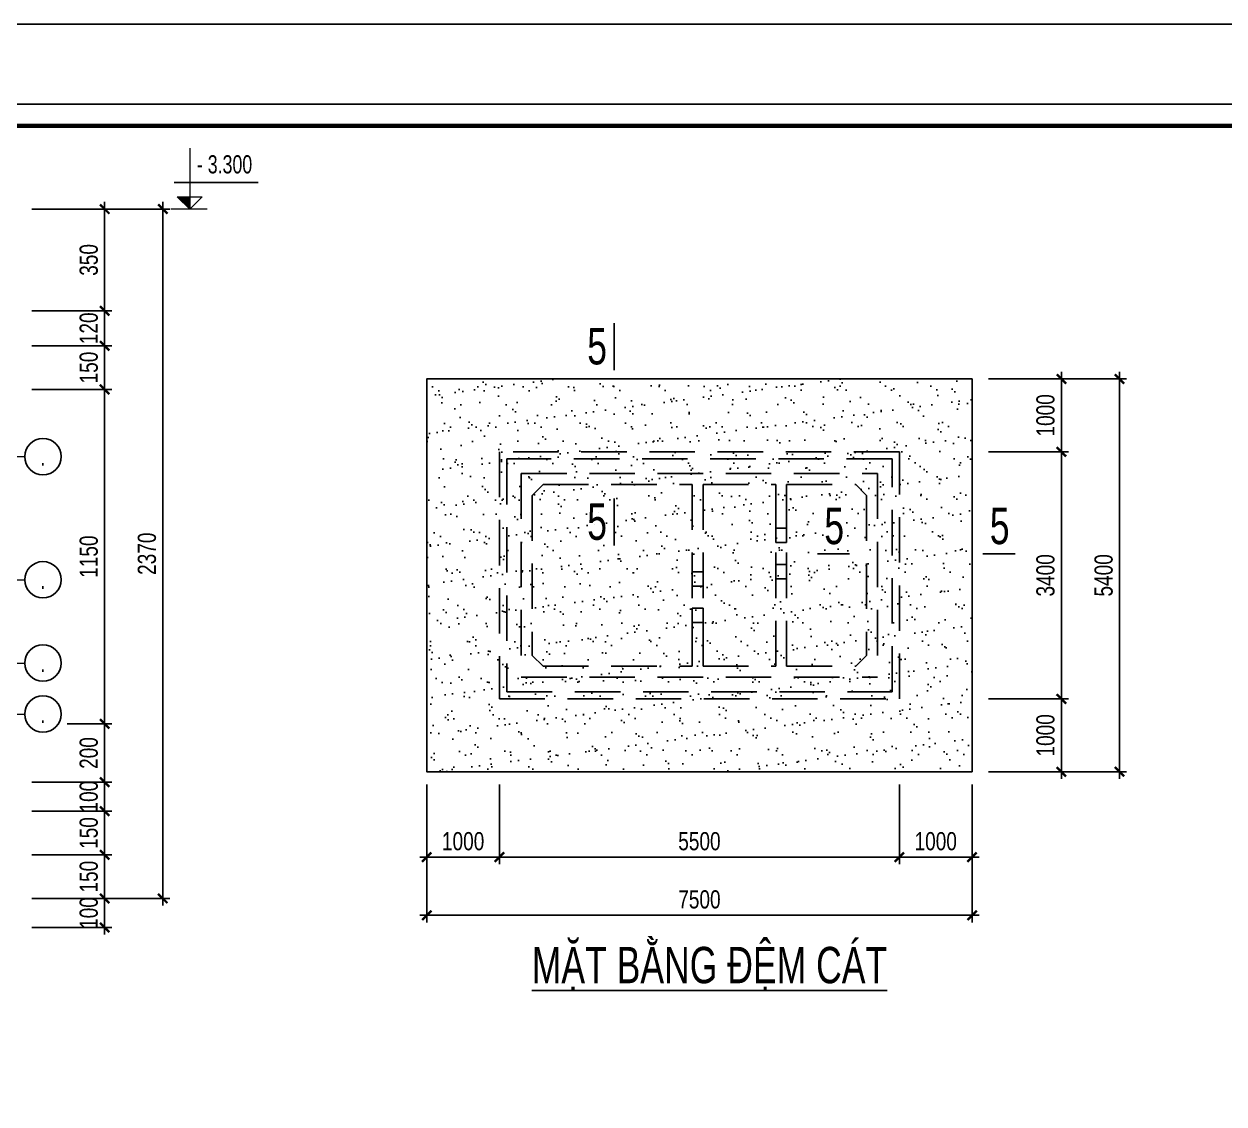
# Model space of a CAD drawing. Extents: x 1229855 to 1302267, y 1135177 to 1201195.
# Drawn here: x 1287075 to 1295328, y 1157452 to 1164877 of the extents above; entities that cross this region are included whole.
import ezdxf
from ezdxf.enums import TextEntityAlignment as Align

# ---------------------------------------------------------------- set-up
doc = ezdxf.new("R2010")
doc.units = 0
doc.header["$LTSCALE"] = 25
doc.header["$MEASUREMENT"] = 0
doc.header["$PDMODE"] = 98
doc.linetypes.add('HIDDEN', pattern=[0.375, 0.25, -0.125])
doc.layers.get('0').update_dxf_attribs({"linetype": 'CONTINUOUS'})
doc.layers.get('DEFPOINTS').update_dxf_attribs({"linetype": 'CONTINUOUS'})
for name, color, linetype in [('02.CDC.DIM', 1, 'CONTINUOUS'), ('CDC-KHUNGTEN', 7, 'CONTINUOUS'), ('CDC.02.DIM', 1, 'CONTINUOUS'), ('CDC.03.BORDER', 3, 'CONTINUOUS'), ('CDC.04.HIDDEN', 8, 'HIDDEN'), ('CDC.06.TEXT', 2, 'CONTINUOUS'), ('CDC.10.HATCH', 251, 'CONTINUOUS'), ('CDC.14.STEELNUM', 3, 'CONTINUOUS')]:
    doc.layers.add(name, color=color, linetype=linetype)
doc.layers.add('KCS_CHI', color=1, linetype='CONTINUOUS', lineweight=15)
doc.styles.add('1', font='arial.ttf', dxfattribs={"width": 0.75})
doc.styles.add('KCS_SMTEXT', font='arial.ttf', dxfattribs={"width": 0.7})
doc.dimstyles.new('DX2', dxfattribs={"dimscale": 0.5, "dimtxt": 250, "dimasz": 0.8, "dimexe": 0, "dimexo": 0, "dimgap": 90, "dimtad": 1, "dimdec": 0, "dimzin": 13, "dimdsep": 46, "dimtxsty": '1', "dimblk1": 'CHEO', "dimblk2": 'CHEO', "dimsah": 1, "dimcen": 0, "dimclrd": 256, "dimclre": 256, "dimclrt": 2, "dimadec": 0, "dimazin": 0, "dimtfac": 1, "dimtdec": 0, "dimtix": 1, "dimtmove": 2, "dimatfit": 3, "dimldrblk": 'CHEO', "dimfxl": 1, "dimtolj": 1, "dimtzin": 13, "dimarcsym": 0})

# ---------------------------------------------------------------- blocks, each defined once
blk = doc.blocks.new('CHEO')
at = {"layer": '02.CDC.DIM'}
for points in [[(-121, 0), (121, 0)], [(0, 121), (0, -121)]]:
    blk.add_lwpolyline(points, dxfattribs=at)
at = {"layer": '02.CDC.DIM', "color": 2, "const_width": 40}
blk.add_lwpolyline([(80, 80), (-80, -81)], dxfattribs=at)
blk = doc.blocks.new('*D106')
at = {"layer": 'CDC.02.DIM', "lineweight": -2, "ltscale": 3, "transparency": 16777216}
for p, q in [((1287129.8, 1159464.9), (1287629.8, 1159464.9)), ((1287629.8, 1159165.3), (1287629.8, 1159464.5)), ((1287129.8, 1159164.9), (1287629.8, 1159164.9))]:
    blk.add_line(p, q, dxfattribs=at)
at = {"layer": 'DEFPOINTS', "color": 0, "ltscale": 3, "transparency": 16777216}
for p in [(1287129.8, 1159464.9), (1287629.8, 1159464.9), (1287129.8, 1159164.9)]:
    blk.add_point(p, dxfattribs=at)
at = {"layer": 'CDC.02.DIM', "lineweight": -2, "ltscale": 3, "transparency": 16777216, "xscale": 0.4, "yscale": 0.4, "zscale": 0.4}
for p, rotation in [((1287629.8, 1159464.9), 90), ((1287629.8, 1159164.9), 270)]:
    blk.add_blockref('CHEO', p, dxfattribs=dict(at, rotation=rotation))
at = {"layer": 'CDC.02.DIM', "color": 2, "ltscale": 3, "transparency": 16777216, "insert": (1287520.9, 1159314.9), "char_height": 125, "attachment_point": 5, "rotation": 90, "style": '1'}
blk.add_mtext('\\A1;150', dxfattribs=at)
blk = doc.blocks.new('*D107')
at = {"layer": 'CDC.02.DIM', "lineweight": -2, "ltscale": 3, "transparency": 16777216}
for p, q in [((1287129.8, 1163604.9), (1288029.8, 1163604.9)), ((1288029.8, 1163604.5), (1288029.8, 1158865.3)), ((1287129.8, 1158864.9), (1288029.8, 1158864.9))]:
    blk.add_line(p, q, dxfattribs=at)
at = {"layer": 'DEFPOINTS', "color": 0, "ltscale": 3, "transparency": 16777216}
for p in [(1287129.8, 1163604.9), (1287129.8, 1158864.9), (1288029.8, 1158864.9)]:
    blk.add_point(p, dxfattribs=at)
at = {"layer": 'CDC.02.DIM', "lineweight": -2, "ltscale": 3, "transparency": 16777216, "xscale": 0.4, "yscale": 0.4, "zscale": 0.4}
for p, rotation in [((1288029.8, 1163604.9), 90), ((1288029.8, 1158864.9), 270)]:
    blk.add_blockref('CHEO', p, dxfattribs=dict(at, rotation=rotation))
at = {"layer": 'CDC.02.DIM', "color": 2, "ltscale": 3, "transparency": 16777216, "insert": (1287920.9, 1161234.9), "char_height": 125, "attachment_point": 5, "rotation": 90, "style": '1'}
blk.add_mtext('\\A1;2370', dxfattribs=at)
blk = doc.blocks.new('*D109')
at = {"layer": 'CDC.02.DIM', "lineweight": -2, "ltscale": 3, "transparency": 16777216}
for p, q in [((1287129.8, 1159164.9), (1287629.8, 1159164.9)), ((1287629.8, 1159164.5), (1287629.8, 1158865.3)), ((1287129.8, 1158864.9), (1287629.8, 1158864.9))]:
    blk.add_line(p, q, dxfattribs=at)
at = {"layer": 'DEFPOINTS', "color": 0, "ltscale": 3, "transparency": 16777216}
for p in [(1287129.8, 1159164.9), (1287129.8, 1158864.9), (1287629.8, 1158864.9)]:
    blk.add_point(p, dxfattribs=at)
at = {"layer": 'CDC.02.DIM', "lineweight": -2, "ltscale": 3, "transparency": 16777216, "xscale": 0.4, "yscale": 0.4, "zscale": 0.4}
for p, rotation in [((1287629.8, 1159164.9), 90), ((1287629.8, 1158864.9), 270)]:
    blk.add_blockref('CHEO', p, dxfattribs=dict(at, rotation=rotation))
at = {"layer": 'CDC.02.DIM', "color": 2, "ltscale": 3, "transparency": 16777216, "insert": (1287520.9, 1159014.9), "char_height": 125, "attachment_point": 5, "rotation": 90, "style": '1'}
blk.add_mtext('\\A1;150', dxfattribs=at)
blk = doc.blocks.new('*D110')
at = {"layer": 'CDC.02.DIM', "lineweight": -2, "ltscale": 3, "transparency": 16777216}
for p, q in [((1287129.8, 1162904.9), (1287629.8, 1162904.9)), ((1287629.8, 1162905.3), (1287629.8, 1162905.7)), ((1287629.8, 1162904.9), (1287629.8, 1162664.9)), ((1287129.8, 1162664.9), (1287629.8, 1162664.9)), ((1287629.8, 1162664.5), (1287629.8, 1162664.1))]:
    blk.add_line(p, q, dxfattribs=at)
at = {"layer": 'DEFPOINTS', "color": 0, "ltscale": 3, "transparency": 16777216}
for p in [(1287129.8, 1162904.9), (1287129.8, 1162664.9), (1287629.8, 1162664.9)]:
    blk.add_point(p, dxfattribs=at)
at = {"layer": 'CDC.02.DIM', "lineweight": -2, "ltscale": 3, "transparency": 16777216, "xscale": 0.4, "yscale": 0.4, "zscale": 0.4}
for p, rotation in [((1287629.8, 1162904.9), 270), ((1287629.8, 1162664.9), 90)]:
    blk.add_blockref('CHEO', p, dxfattribs=dict(at, rotation=rotation))
at = {"layer": 'CDC.02.DIM', "color": 2, "ltscale": 3, "transparency": 16777216, "insert": (1287520.9, 1162784.9), "char_height": 125, "attachment_point": 5, "rotation": 90, "style": '1'}
blk.add_mtext('\\A1;120', dxfattribs=at)
blk = doc.blocks.new('*D111')
at = {"layer": 'CDC.02.DIM', "lineweight": -2, "ltscale": 3, "transparency": 16777216}
for p, q in [((1287371.7, 1162364.9), (1287629.8, 1162364.9)), ((1287629.8, 1162364.5), (1287629.8, 1160065.3)), ((1287371.7, 1160064.9), (1287629.8, 1160064.9))]:
    blk.add_line(p, q, dxfattribs=at)
at = {"layer": 'DEFPOINTS', "color": 0, "ltscale": 3, "transparency": 16777216}
for p in [(1287371.7, 1162364.9), (1287371.7, 1160064.9), (1287629.8, 1160064.9)]:
    blk.add_point(p, dxfattribs=at)
at = {"layer": 'CDC.02.DIM', "lineweight": -2, "ltscale": 3, "transparency": 16777216, "xscale": 0.4, "yscale": 0.4, "zscale": 0.4}
for p, rotation in [((1287629.8, 1162364.9), 90), ((1287629.8, 1160064.9), 270)]:
    blk.add_blockref('CHEO', p, dxfattribs=dict(at, rotation=rotation))
at = {"layer": 'CDC.02.DIM', "color": 2, "ltscale": 3, "transparency": 16777216, "insert": (1287520.9, 1161214.9), "char_height": 125, "attachment_point": 5, "rotation": 90, "style": '1'}
blk.add_mtext('\\A1;1150', dxfattribs=at)
blk = doc.blocks.new('*D112')
at = {"layer": 'CDC.02.DIM', "lineweight": -2, "ltscale": 3, "transparency": 16777216}
for p, q in [((1287129.8, 1162664.9), (1287629.8, 1162664.9)), ((1287629.8, 1162664.5), (1287629.8, 1162365.3)), ((1287129.8, 1162364.9), (1287629.8, 1162364.9))]:
    blk.add_line(p, q, dxfattribs=at)
at = {"layer": 'DEFPOINTS', "color": 0, "ltscale": 3, "transparency": 16777216}
for p in [(1287129.8, 1162664.9), (1287129.8, 1162364.9), (1287629.8, 1162364.9)]:
    blk.add_point(p, dxfattribs=at)
at = {"layer": 'CDC.02.DIM', "lineweight": -2, "ltscale": 3, "transparency": 16777216, "xscale": 0.4, "yscale": 0.4, "zscale": 0.4}
for p, rotation in [((1287629.8, 1162664.9), 90), ((1287629.8, 1162364.9), 270)]:
    blk.add_blockref('CHEO', p, dxfattribs=dict(at, rotation=rotation))
at = {"layer": 'CDC.02.DIM', "color": 2, "ltscale": 3, "transparency": 16777216, "insert": (1287520.9, 1162514.9), "char_height": 125, "attachment_point": 5, "rotation": 90, "style": '1'}
blk.add_mtext('\\A1;150', dxfattribs=at)
blk = doc.blocks.new('*D118')
at = {"layer": 'CDC.02.DIM', "lineweight": -2, "ltscale": 3, "transparency": 16777216}
for p, q in [((1287129.8, 1163604.9), (1287629.8, 1163604.9)), ((1287629.8, 1163604.5), (1287629.8, 1162905.3)), ((1287129.8, 1162904.9), (1287629.8, 1162904.9))]:
    blk.add_line(p, q, dxfattribs=at)
at = {"layer": 'DEFPOINTS', "color": 0, "ltscale": 3, "transparency": 16777216}
for p in [(1287129.8, 1163604.9), (1287129.8, 1162904.9), (1287629.8, 1162904.9)]:
    blk.add_point(p, dxfattribs=at)
at = {"layer": 'CDC.02.DIM', "lineweight": -2, "ltscale": 3, "transparency": 16777216, "xscale": 0.4, "yscale": 0.4, "zscale": 0.4}
for p, rotation in [((1287629.8, 1163604.9), 90), ((1287629.8, 1162904.9), 270)]:
    blk.add_blockref('CHEO', p, dxfattribs=dict(at, rotation=rotation))
at = {"layer": 'CDC.02.DIM', "color": 2, "ltscale": 3, "transparency": 16777216, "insert": (1287520.9, 1163254.9), "char_height": 125, "attachment_point": 5, "rotation": 90, "style": '1'}
blk.add_mtext('\\A1;350', dxfattribs=at)
blk = doc.blocks.new('*D119')
at = {"layer": 'CDC.02.DIM', "lineweight": -2, "ltscale": 3, "transparency": 16777216}
for p, q in [((1287371.7, 1160064.9), (1287629.8, 1160064.9)), ((1287629.8, 1159665.3), (1287629.8, 1160064.5)), ((1287371.7, 1159664.9), (1287629.8, 1159664.9))]:
    blk.add_line(p, q, dxfattribs=at)
at = {"layer": 'DEFPOINTS', "color": 0, "ltscale": 3, "transparency": 16777216}
for p in [(1287371.7, 1160064.9), (1287629.8, 1160064.9), (1287371.7, 1159664.9)]:
    blk.add_point(p, dxfattribs=at)
at = {"layer": 'CDC.02.DIM', "lineweight": -2, "ltscale": 3, "transparency": 16777216, "xscale": 0.4, "yscale": 0.4, "zscale": 0.4}
for p, rotation in [((1287629.8, 1160064.9), 90), ((1287629.8, 1159664.9), 270)]:
    blk.add_blockref('CHEO', p, dxfattribs=dict(at, rotation=rotation))
at = {"layer": 'CDC.02.DIM', "color": 2, "ltscale": 3, "transparency": 16777216, "insert": (1287520.9, 1159864.9), "char_height": 125, "attachment_point": 5, "rotation": 90, "style": '1'}
blk.add_mtext('\\A1;200', dxfattribs=at)
blk = doc.blocks.new('*D120')
at = {"layer": 'CDC.02.DIM', "lineweight": -2, "ltscale": 3, "transparency": 16777216}
for p, q in [((1293709, 1161936.3), (1294209, 1161936.3)), ((1294209, 1160236.7), (1294209, 1161935.9)), ((1293709, 1160236.3), (1294209, 1160236.3))]:
    blk.add_line(p, q, dxfattribs=at)
at = {"layer": 'DEFPOINTS', "color": 0, "ltscale": 3, "transparency": 16777216}
for p in [(1293709, 1161936.3), (1294209, 1161936.3), (1293709, 1160236.3)]:
    blk.add_point(p, dxfattribs=at)
at = {"layer": 'CDC.02.DIM', "lineweight": -2, "ltscale": 3, "transparency": 16777216, "xscale": 0.4, "yscale": 0.4, "zscale": 0.4}
for p, rotation in [((1294209, 1161936.3), 90), ((1294209, 1160236.3), 270)]:
    blk.add_blockref('CHEO', p, dxfattribs=dict(at, rotation=rotation))
at = {"layer": 'CDC.02.DIM', "color": 2, "ltscale": 3, "transparency": 16777216, "insert": (1294100.1, 1161086.3), "char_height": 125, "attachment_point": 5, "rotation": 90, "style": '1'}
blk.add_mtext('\\A1;3400', dxfattribs=at)
blk = doc.blocks.new('*D121')
at = {"layer": 'CDC.02.DIM', "lineweight": -2, "ltscale": 3, "transparency": 16777216}
for p, q in [((1293709, 1162436.3), (1294609, 1162436.3)), ((1294609, 1159736.7), (1294609, 1162435.9)), ((1293709, 1159736.3), (1294609, 1159736.3))]:
    blk.add_line(p, q, dxfattribs=at)
at = {"layer": 'DEFPOINTS', "color": 0, "ltscale": 3, "transparency": 16777216}
for p in [(1293709, 1162436.3), (1294609, 1162436.3), (1293709, 1159736.3)]:
    blk.add_point(p, dxfattribs=at)
at = {"layer": 'CDC.02.DIM', "lineweight": -2, "ltscale": 3, "transparency": 16777216, "xscale": 0.4, "yscale": 0.4, "zscale": 0.4}
for p, rotation in [((1294609, 1162436.3), 90), ((1294609, 1159736.3), 270)]:
    blk.add_blockref('CHEO', p, dxfattribs=dict(at, rotation=rotation))
at = {"layer": 'CDC.02.DIM', "color": 2, "ltscale": 3, "transparency": 16777216, "insert": (1294500.2, 1161086.3), "char_height": 125, "attachment_point": 5, "rotation": 90, "style": '1'}
blk.add_mtext('\\A1;5400', dxfattribs=at)
blk = doc.blocks.new('*D122')
at = {"layer": 'CDC.02.DIM', "lineweight": -2, "ltscale": 3, "transparency": 16777216}
for p, q in [((1289845, 1159649), (1289845, 1158749)), ((1293595, 1159649), (1293595, 1158749)), ((1293594.6, 1158749), (1289845.4, 1158749))]:
    blk.add_line(p, q, dxfattribs=at)
at = {"layer": 'DEFPOINTS', "color": 0, "ltscale": 3, "transparency": 16777216}
for p in [(1289845, 1159649), (1293595, 1159649), (1289845, 1158749)]:
    blk.add_point(p, dxfattribs=at)
at = {"layer": 'CDC.02.DIM', "lineweight": -2, "ltscale": 3, "transparency": 16777216, "xscale": 0.4, "yscale": 0.4, "zscale": 0.4, "rotation": 180}
blk.add_blockref('CHEO', (1289845, 1158749), dxfattribs=at)
at = {"layer": 'CDC.02.DIM', "lineweight": -2, "ltscale": 3, "transparency": 16777216, "xscale": 0.4, "yscale": 0.4, "zscale": 0.4}
blk.add_blockref('CHEO', (1293595, 1158749), dxfattribs=at)
at = {"layer": 'CDC.02.DIM', "color": 2, "ltscale": 3, "transparency": 16777216, "insert": (1291720, 1158857.8), "char_height": 125, "attachment_point": 5, "style": '1'}
blk.add_mtext('\\A1;7500', dxfattribs=at)
blk = doc.blocks.new('*D123')
at = {"layer": 'CDC.02.DIM', "lineweight": -2, "ltscale": 3, "transparency": 16777216}
for p, q in [((1290345, 1159649), (1290345, 1159149)), ((1293095, 1159649), (1293095, 1159149)), ((1293094.6, 1159149), (1290345.4, 1159149))]:
    blk.add_line(p, q, dxfattribs=at)
at = {"layer": 'DEFPOINTS', "color": 0, "ltscale": 3, "transparency": 16777216}
for p in [(1290345, 1159649), (1293095, 1159649), (1290345, 1159149)]:
    blk.add_point(p, dxfattribs=at)
at = {"layer": 'CDC.02.DIM', "lineweight": -2, "ltscale": 3, "transparency": 16777216, "xscale": 0.4, "yscale": 0.4, "zscale": 0.4, "rotation": 180}
blk.add_blockref('CHEO', (1290345, 1159149), dxfattribs=at)
at = {"layer": 'CDC.02.DIM', "lineweight": -2, "ltscale": 3, "transparency": 16777216, "xscale": 0.4, "yscale": 0.4, "zscale": 0.4}
blk.add_blockref('CHEO', (1293095, 1159149), dxfattribs=at)
at = {"layer": 'CDC.02.DIM', "color": 2, "ltscale": 3, "transparency": 16777216, "insert": (1291720, 1159257.8), "char_height": 125, "attachment_point": 5, "style": '1'}
blk.add_mtext('\\A1;5500', dxfattribs=at)
blk = doc.blocks.new('*D124')
at = {"layer": 'CDC.02.DIM', "lineweight": -2, "ltscale": 3, "transparency": 16777216}
for p, q in [((1289845, 1159649), (1289845, 1159149)), ((1290345, 1159649), (1290345, 1159149)), ((1290344.6, 1159149), (1289845.4, 1159149))]:
    blk.add_line(p, q, dxfattribs=at)
at = {"layer": 'DEFPOINTS', "color": 0, "ltscale": 3, "transparency": 16777216}
for p in [(1289845, 1159649), (1290345, 1159649), (1289845, 1159149)]:
    blk.add_point(p, dxfattribs=at)
at = {"layer": 'CDC.02.DIM', "lineweight": -2, "ltscale": 3, "transparency": 16777216, "xscale": 0.4, "yscale": 0.4, "zscale": 0.4, "rotation": 180}
blk.add_blockref('CHEO', (1289845, 1159149), dxfattribs=at)
at = {"layer": 'CDC.02.DIM', "lineweight": -2, "ltscale": 3, "transparency": 16777216, "xscale": 0.4, "yscale": 0.4, "zscale": 0.4}
blk.add_blockref('CHEO', (1290345, 1159149), dxfattribs=at)
at = {"layer": 'CDC.02.DIM', "color": 2, "ltscale": 3, "transparency": 16777216, "insert": (1290095, 1159257.8), "char_height": 125, "attachment_point": 5, "style": '1'}
blk.add_mtext('\\A1;1000', dxfattribs=at)
blk = doc.blocks.new('*D125')
at = {"layer": 'CDC.02.DIM', "lineweight": -2, "ltscale": 3, "transparency": 16777216}
for p, q in [((1293095, 1159649), (1293095, 1159149)), ((1293595, 1159649), (1293595, 1159149)), ((1293594.6, 1159149), (1293095.4, 1159149))]:
    blk.add_line(p, q, dxfattribs=at)
at = {"layer": 'DEFPOINTS', "color": 0, "ltscale": 3, "transparency": 16777216}
for p in [(1293095, 1159649), (1293595, 1159649), (1293095, 1159149)]:
    blk.add_point(p, dxfattribs=at)
at = {"layer": 'CDC.02.DIM', "lineweight": -2, "ltscale": 3, "transparency": 16777216, "xscale": 0.4, "yscale": 0.4, "zscale": 0.4, "rotation": 180}
blk.add_blockref('CHEO', (1293095, 1159149), dxfattribs=at)
at = {"layer": 'CDC.02.DIM', "lineweight": -2, "ltscale": 3, "transparency": 16777216, "xscale": 0.4, "yscale": 0.4, "zscale": 0.4}
blk.add_blockref('CHEO', (1293595, 1159149), dxfattribs=at)
at = {"layer": 'CDC.02.DIM', "color": 2, "ltscale": 3, "transparency": 16777216, "insert": (1293345, 1159257.8), "char_height": 125, "attachment_point": 5, "style": '1'}
blk.add_mtext('\\A1;1000', dxfattribs=at)
blk = doc.blocks.new('*D126')
at = {"layer": 'CDC.02.DIM', "lineweight": -2, "ltscale": 3, "transparency": 16777216}
for p, q in [((1293709, 1160236.3), (1294209, 1160236.3)), ((1294209, 1159736.7), (1294209, 1160235.9)), ((1293709, 1159736.3), (1294209, 1159736.3))]:
    blk.add_line(p, q, dxfattribs=at)
at = {"layer": 'DEFPOINTS', "color": 0, "ltscale": 3, "transparency": 16777216}
for p in [(1293709, 1160236.3), (1294209, 1160236.3), (1293709, 1159736.3)]:
    blk.add_point(p, dxfattribs=at)
at = {"layer": 'CDC.02.DIM', "lineweight": -2, "ltscale": 3, "transparency": 16777216, "xscale": 0.4, "yscale": 0.4, "zscale": 0.4}
for p, rotation in [((1294209, 1160236.3), 90), ((1294209, 1159736.3), 270)]:
    blk.add_blockref('CHEO', p, dxfattribs=dict(at, rotation=rotation))
at = {"layer": 'CDC.02.DIM', "color": 2, "ltscale": 3, "transparency": 16777216, "insert": (1294100.2, 1159986.3), "char_height": 125, "attachment_point": 5, "rotation": 90, "style": '1'}
blk.add_mtext('\\A1;1000', dxfattribs=at)
blk = doc.blocks.new('*D127')
at = {"layer": 'CDC.02.DIM', "lineweight": -2, "ltscale": 3, "transparency": 16777216}
for p, q in [((1293709, 1162436.3), (1294209, 1162436.3)), ((1294209, 1161936.7), (1294209, 1162435.9)), ((1293709, 1161936.3), (1294209, 1161936.3))]:
    blk.add_line(p, q, dxfattribs=at)
at = {"layer": 'DEFPOINTS', "color": 0, "ltscale": 3, "transparency": 16777216}
for p in [(1293709, 1162436.3), (1294209, 1162436.3), (1293709, 1161936.3)]:
    blk.add_point(p, dxfattribs=at)
at = {"layer": 'CDC.02.DIM', "lineweight": -2, "ltscale": 3, "transparency": 16777216, "xscale": 0.4, "yscale": 0.4, "zscale": 0.4}
for p, rotation in [((1294209, 1162436.3), 90), ((1294209, 1161936.3), 270)]:
    blk.add_blockref('CHEO', p, dxfattribs=dict(at, rotation=rotation))
at = {"layer": 'CDC.02.DIM', "color": 2, "ltscale": 3, "transparency": 16777216, "insert": (1294100.2, 1162186.3), "char_height": 125, "attachment_point": 5, "rotation": 90, "style": '1'}
blk.add_mtext('\\A1;1000', dxfattribs=at)
blk = doc.blocks.new('KHUNG A1')
at = {"layer": 'CDC-KHUNGTEN', "color": 8}
blk.add_lwpolyline([(10368.18, 709.17), (10447.22, 709.17), (10447.22, 1281.17), (9647.22, 1281.17), (9647.22, 709.17), (10368.18, 709.17)], dxfattribs=at)
at = {"layer": 'CDC-KHUNGTEN', "color": 255, "lineweight": 60}
blk.add_lwpolyline([(10366.22, 712.17), (10366.22, 1278.17), (9650.22, 1278.17), (9650.22, 712.17), (10366.22, 712.17)], close=True, dxfattribs=at)
at = {"layer": 'DEFPOINTS', "color": 1, "ltscale": 0.2}
blk.add_lwpolyline([(9617.22, 698.17), (9617.22, 1292.17), (10458.22, 1292.17), (10458.22, 698.17), (9617.22, 698.17)], close=True, dxfattribs=at)
blk = doc.blocks.new('*D376')
at = {"layer": 'CDC.02.DIM', "lineweight": -2, "ltscale": 3, "transparency": 16777216}
for p, q in [((1287129.8, 1158864.9), (1287629.8, 1158864.9)), ((1287629.8, 1158865.3), (1287629.8, 1158865.7)), ((1287629.8, 1158864.9), (1287629.8, 1158664.9)), ((1287129.8, 1158664.9), (1287629.8, 1158664.9)), ((1287629.8, 1158664.5), (1287629.8, 1158664.1))]:
    blk.add_line(p, q, dxfattribs=at)
at = {"layer": 'DEFPOINTS', "color": 0, "ltscale": 3, "transparency": 16777216}
for p in [(1287129.8, 1158864.9), (1287129.8, 1158664.9), (1287629.8, 1158664.9)]:
    blk.add_point(p, dxfattribs=at)
at = {"layer": 'CDC.02.DIM', "lineweight": -2, "ltscale": 3, "transparency": 16777216, "xscale": 0.4, "yscale": 0.4, "zscale": 0.4}
for p, rotation in [((1287629.8, 1158864.9), 270), ((1287629.8, 1158664.9), 90)]:
    blk.add_blockref('CHEO', p, dxfattribs=dict(at, rotation=rotation))
at = {"layer": 'CDC.02.DIM', "color": 2, "ltscale": 3, "transparency": 16777216, "insert": (1287520.9, 1158764.9), "char_height": 125, "attachment_point": 5, "rotation": 90, "style": '1'}
blk.add_mtext('\\A1;100', dxfattribs=at)
blk = doc.blocks.new('*D401')
at = {"layer": 'CDC.02.DIM', "lineweight": -2, "ltscale": 3, "transparency": 16777216}
for p, q in [((1287129.8, 1159664.9), (1287629.8, 1159664.9)), ((1287629.8, 1159665.3), (1287629.8, 1159665.7)), ((1287629.8, 1159464.9), (1287629.8, 1159664.9)), ((1287129.8, 1159464.9), (1287629.8, 1159464.9)), ((1287629.8, 1159464.5), (1287629.8, 1159464.1))]:
    blk.add_line(p, q, dxfattribs=at)
at = {"layer": 'DEFPOINTS', "color": 0, "ltscale": 3, "transparency": 16777216}
for p in [(1287129.8, 1159664.9), (1287629.8, 1159664.9), (1287129.8, 1159464.9)]:
    blk.add_point(p, dxfattribs=at)
at = {"layer": 'CDC.02.DIM', "lineweight": -2, "ltscale": 3, "transparency": 16777216, "xscale": 0.4, "yscale": 0.4, "zscale": 0.4}
for p, rotation in [((1287629.8, 1159664.9), 270), ((1287629.8, 1159464.9), 90)]:
    blk.add_blockref('CHEO', p, dxfattribs=dict(at, rotation=rotation))
at = {"layer": 'CDC.02.DIM', "color": 2, "ltscale": 3, "transparency": 16777216, "insert": (1287520.9, 1159564.9), "char_height": 125, "attachment_point": 5, "rotation": 90, "style": '1'}
blk.add_mtext('\\A1;100', dxfattribs=at)

msp = doc.modelspace()

# ---------------------------------------------------------------- hatches: boundary and pattern name
at = {"layer": 'CDC.10.HATCH', "ltscale": 2}
h = msp.add_hatch(dxfattribs=at)
h.set_pattern_fill('AR-SAND', color=256, scale=100, style=0)
h.set_pattern_definition([(37.5, (1234851.21, 1292821.37), (-6.29934, 192.68238), [0, -152, 0, -170, 0, -162.5]), (7.5, (1234851.2, 1292821.37), (176.97767, 282.2146), [0, -82, 0, -137, 0, -52.5]), (327.5, (1234728.21, 1292821.37), (311.41419, 0.5659), [0, -50, 0, -180, 0, -235]), (317.5, (1234728.2, 1292821.37), (300.61266, 87.76756), [0, -25, 0, -118, 0, -135])])
h.paths.add_polyline_path([(1293595, 1162436.32), (1289845, 1162436.32), (1289845, 1159736.32), (1293595, 1159736.32)])
h.paths.add_polyline_path([(1292502.47, 1161236.7), (1292791.25, 1161236.7), (1292791.25, 1161611.7), (1292502.47, 1161611.7)], flags=24)
h.paths.add_polyline_path([(1290872.13, 1161266.48), (1291160.91, 1161266.48), (1291160.91, 1161641.48), (1290872.13, 1161641.48)], flags=24)

# ---------------------------------------------------------------- linework, layer by layer
at = {"layer": 'CDC.03.BORDER'}
msp.add_lwpolyline([(1293595, 1159736.32), (1293595, 1162436.32), (1289845, 1162436.32), (1289845, 1159736.32)], close=True, dxfattribs=at)
at = {"layer": 'CDC.04.HIDDEN', "linetype": 'HIDDEN', "ltscale": 50}
for p, q in [((1290495, 1161786.32), (1290495, 1160386.32)), ((1290495, 1161786.32), (1292945, 1161786.32)), ((1292945, 1161786.32), (1292945, 1160386.32)), ((1290645, 1161711.32), (1290570, 1161636.32)), ((1290645, 1161711.32), (1291670, 1161711.32)), ((1291670, 1161711.32), (1291670, 1160461.32)), ((1291745, 1161711.32), (1292245, 1161711.32)), ((1291745, 1161711.32), (1291745, 1160461.32)), ((1292245, 1161711.32), (1292245, 1160461.32)), ((1292320, 1161711.32), (1292795, 1161711.32)), ((1292320, 1161711.32), (1292320, 1160461.32)), ((1292795, 1161711.32), (1292870, 1161636.32)), ((1290570, 1161636.32), (1290570, 1160536.32)), ((1292870, 1161636.32), (1292870, 1160536.32)), ((1290645, 1160461.32), (1290570, 1160536.32)), ((1292795, 1160461.32), (1292870, 1160536.32)), ((1290645, 1160461.32), (1291670, 1160461.32)), ((1291745, 1160461.32), (1292245, 1160461.32)), ((1292320, 1160461.32), (1292795, 1160461.32)), ((1290495, 1160386.32), (1292945, 1160386.32))]:
    msp.add_line(p, q, dxfattribs=at)
for points in [[(1293095, 1160236.32), (1293095, 1161936.32), (1290345, 1161936.32), (1290345, 1160236.32)], [(1293045, 1160286.32), (1293045, 1161886.32), (1290395, 1161886.32), (1290395, 1160286.32)], [(1292245, 1161411.32), (1292245, 1161311.32), (1292320, 1161311.32), (1292320, 1161411.32)], [(1291670, 1161111.32), (1291670, 1161011.32), (1291745, 1161011.32), (1291745, 1161111.32)], [(1292245, 1161161.32), (1292245, 1161061.32), (1292320, 1161061.32), (1292320, 1161161.32)], [(1291670, 1160861.32), (1291670, 1160761.32), (1291745, 1160761.32), (1291745, 1160861.32)]]:
    msp.add_lwpolyline(points, close=True, dxfattribs=at)
at = {"layer": 'CDC.06.TEXT', "linetype": 'ByBlock'}
for p, q in [((1288107.7, 1163786.32), (1288685.67, 1163786.32)), ((1288214.51, 1163604.92), (1288129.65, 1163689.77)), ((1288214.51, 1163604.92), (1288299.36, 1163689.77))]:
    msp.add_line(p, q, dxfattribs=at)
at = {"layer": 'CDC.06.TEXT'}
for p, q in [((1291132.86, 1162820.58), (1291132.86, 1162497.25)), ((1291132.86, 1161614.75), (1291132.86, 1161291.43)), ((1292530.96, 1161234.6), (1292752.68, 1161234.6)), ((1293668.87, 1161234.6), (1293890.59, 1161234.6))]:
    msp.add_line(p, q, dxfattribs=at)
at = {"layer": 'CDC.10.HATCH'}
msp.add_solid([(1288129.65, 1163689.77), (1288214.51, 1163604.92), (1288214.51, 1163689.77)], dxfattribs=at)
at = {"layer": 'CDC.14.STEELNUM'}
for centre in [(1287205.65, 1161902.57), (1287205.65, 1161055.84), (1287205.65, 1160483.21), (1287205.65, 1160133.03)]:
    msp.add_circle(centre, 125, dxfattribs=at)
at = {"layer": 'KCS_CHI'}
for p, q in [((1288214.51, 1164024.3), (1288214.51, 1163604.92)), ((1288129.65, 1163689.77), (1288299.36, 1163689.77)), ((1288333.72, 1163604.92), (1288084.77, 1163604.92)), ((1286285.52, 1161902.57), (1287080.65, 1161902.57)), ((1286149.51, 1161055.84), (1287080.65, 1161055.84)), ((1286259.72, 1160483.21), (1287080.65, 1160483.21)), ((1286199.65, 1160133.03), (1287080.65, 1160133.03))]:
    msp.add_line(p, q, dxfattribs=at)

# ---------------------------------------------------------------- block references
at = {"xscale": 50.00000000000019, "yscale": 50.00000000000019, "zscale": 50.00000000000019}
msp.add_blockref('KHUNG A1', (779355.89, 1100268.17), dxfattribs=at)

# ---------------------------------------------------------------- texts
at = {"layer": 'CDC.06.TEXT', "style": 'KCS_SMTEXT', "width": 0.7}
msp.add_text('- 3.300', height=125, dxfattribs=at).set_placement((1288264.2, 1163912.32), align=Align.MIDDLE_LEFT)
for p in [(1291016.52, 1162659.81), (1291016.52, 1161453.98), (1292646.86, 1161424.2), (1293784.76, 1161424.2)]:
    msp.add_text('5', height=250, dxfattribs=at).set_placement(p, align=Align.MIDDLE)
msp.add_text('%%UMẶT BẰNG ĐỆM CÁT', height=250, dxfattribs=at).set_placement((1291789.16, 1158282.09), align=Align.CENTER)
at = {"layer": 'CDC.14.STEELNUM', "style": 'KCS_SMTEXT', "width": 0.7}
for p in [(1287205.65, 1161902.57), (1287205.65, 1161055.84), (1287205.65, 1160483.21), (1287205.65, 1160133.03)]:
    msp.add_text('.', height=125, dxfattribs=at).set_placement(p, align=Align.MIDDLE)

# ---------------------------------------------------------------- dimensions: what is measured, and where the dimension line sits
at = {"layer": 'CDC.02.DIM', "ltscale": 3}
for base, p1, p2, picture, middle in [((1288029.77, 1158864.92), (1287129.77, 1163604.92), (1287129.77, 1158864.92), '*D107', (1287920.91, 1161234.92)), ((1287629.77, 1162904.92), (1287129.77, 1163604.92), (1287129.77, 1162904.92), '*D118', (1287520.91, 1163254.92)), ((1287629.77, 1162664.92), (1287129.77, 1162904.92), (1287129.77, 1162664.92), '*D110', (1287520.95, 1162784.92)), ((1287629.77, 1162364.92), (1287129.77, 1162664.92), (1287129.77, 1162364.92), '*D112', (1287520.95, 1162514.92)), ((1287629.77, 1160064.92), (1287371.66, 1162364.92), (1287371.66, 1160064.92), '*D111', (1287520.95, 1161214.92)), ((1287629.77, 1160064.92), (1287371.66, 1159664.92), (1287371.66, 1160064.92), '*D119', (1287520.95, 1159864.92)), ((1287629.77, 1159664.92), (1287129.77, 1159464.92), (1287129.77, 1159664.92), '*D401', (1287520.95, 1159564.92)), ((1287629.77, 1159464.92), (1287129.77, 1159164.92), (1287129.77, 1159464.92), '*D106', (1287520.95, 1159314.92)), ((1287629.77, 1158864.92), (1287129.77, 1159164.92), (1287129.77, 1158864.92), '*D109', (1287520.95, 1159014.92)), ((1287629.77, 1158664.92), (1287129.77, 1158864.92), (1287129.77, 1158664.92), '*D376', (1287520.95, 1158764.92))]:
    dim = msp.add_linear_dim(base=base, p1=p1, p2=p2, angle=90, dimstyle='DX2', override={"dimlfac": 0.5}, dxfattribs=at)
    dim.commit()
    dim.dimension.update_dxf_attribs({"geometry": picture, "text_midpoint": middle})
for p1, p2, distance, picture, middle in [((1293709.01, 1159736.32), (1293709.01, 1162436.32), -900, '*D121', (1294500.19, 1161086.32)), ((1293709.01, 1161936.32), (1293709.01, 1162436.32), -500, '*D127', (1294100.19, 1162186.32)), ((1293709.01, 1160236.32), (1293709.01, 1161936.32), -500, '*D120', (1294100.14, 1161086.32)), ((1293709.01, 1159736.32), (1293709.01, 1160236.32), -500, '*D126', (1294100.19, 1159986.32)), ((1293595, 1159649), (1289845, 1159649), 900, '*D122', (1291720, 1158857.82)), ((1290345, 1159649), (1289845, 1159649), 500, '*D124', (1290095, 1159257.82)), ((1293095, 1159649), (1290345, 1159649), 500, '*D123', (1291720, 1159257.82)), ((1293595, 1159649), (1293095, 1159649), 500, '*D125', (1293345, 1159257.82))]:
    dim = msp.add_aligned_dim(p1=p1, p2=p2, distance=distance, dimstyle='DX2', override={"dimlfac": 2}, dxfattribs=at)
    dim.commit()
    dim.dimension.update_dxf_attribs({"geometry": picture, "text_midpoint": middle})

doc.saveas('drawing.dxf')
